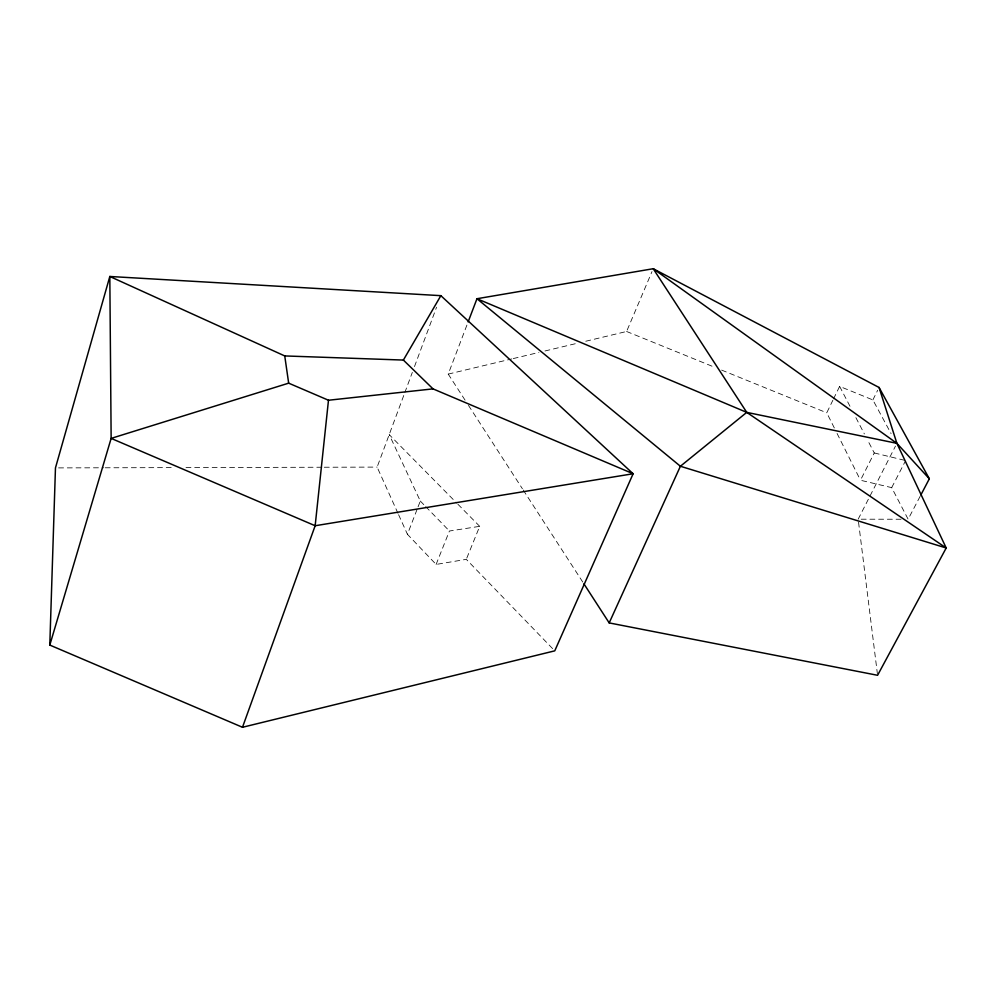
<?xml version="1.0" encoding="UTF-8"?>
<svg xmlns="http://www.w3.org/2000/svg" width="996" height="996" viewBox="0 0 996 996"><rect width="100%" height="100%" fill="white"/><g stroke="black" fill="none" stroke-linecap="round" stroke-linejoin="round"><path stroke-width="0.75" stroke-dasharray="4.98 3.74" d="M397.964 513.301L377.123 467.099L404.264 394.092M404.799 392.648L412.332 372.38M414.485 366.59L436.547 307.241M465.082 400.155L448.225 374.098L467.572 323.364M552.606 648.62L466.29 559.341L436.111 564.433L407.439 534.304L417.511 508.284M418.071 506.827L420.312 501.05L389.199 434.617L456.803 503.129M436.111 564.433L449.42 531.017L479.699 526.336L466.29 559.341M585.785 341.23L626.596 331.481L652.007 271.584M834.324 427.944L826.755 412.805L832.855 400.292M833.528 398.898L839.628 386.386L872.87 399.919L891.071 433.596M872.87 399.919L877.688 390.245M920.142 496.319L908.128 519.24L891.694 487.629L860.469 480.246L874.264 452.956L867.205 439.373M858.166 519.202L895.479 446.096M891.694 487.629L904.941 461.895M448.225 374.098L511.72 358.934M513.226 358.572L538.923 352.435M544.974 350.978L578.228 343.035M58.577 467.896L103.634 467.784M105.19 467.784L173.565 467.61M185.991 467.585L322.741 467.236M324.285 467.236L377.123 467.099M861.191 519.202L902.077 519.24M874.264 452.956L905.638 460.55M626.596 331.481L714.443 367.175M721.639 370.101L826.755 412.805M457.886 504.237L479.699 526.336M420.312 501.05L424.62 505.495M425.703 506.603L449.42 531.017M468.456 405.36L522.39 488.737M523.236 490.044L583.071 582.536M839.628 386.386L850.235 406.766M855.888 417.635L864.379 433.932M837.076 433.459L860.469 480.246M398.599 514.708L407.439 534.304M858.552 522.265L877.389 673.757"/><path stroke-width="1.49" d="M49.8 645.072L55.465 467.908L109.821 276.477L440.855 295.663L633.12 473.747L554.76 650.849L242.489 727.279L49.8 645.072L111.141 438.389L109.821 276.477L284.744 355.933L403.38 360.066L433.023 388.876L633.12 473.747L315.159 525.739L111.141 438.389L288.666 383.161L328.481 400.243L433.023 388.876M328.481 400.243L315.159 525.739L242.489 727.279M468.132 321.92L476.972 298.725L653.214 268.721L879.07 387.481L929.343 478.79L920.852 494.975M879.07 387.481L896.886 443.332L946.2 547.987L877.576 675.288L609.191 622.911L680.393 466.253L746.751 412.369L896.886 443.332L929.343 478.79M403.38 360.066L440.855 295.663M746.751 412.369L476.972 298.725L680.393 466.253L946.2 547.987L746.751 412.369L653.214 268.721L896.886 443.332M583.917 583.83L609.191 622.911M284.744 355.933L288.666 383.161"/></g></svg>
